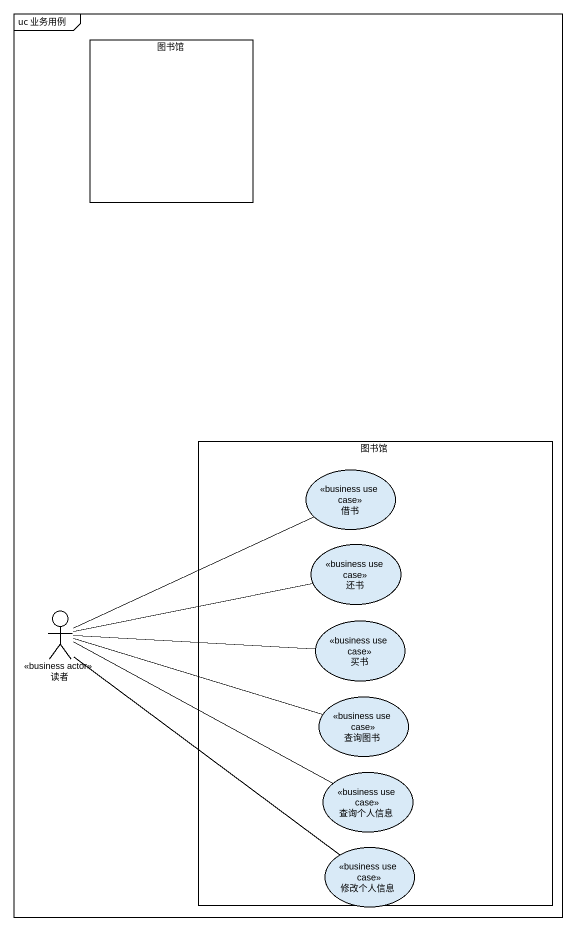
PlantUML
@startuml
mainframe uc 业务用例
rectangle 图书馆
rectangle "图书馆" as 图书馆_2 {
  usecase 借书 <<business use case>>
  usecase 还书 <<business use case>>
  usecase 买书 <<business use case>>
  usecase 查询图书 <<business use case>>
  usecase 查询个人信息 <<business use case>>
  usecase 修改个人信息 <<business use case>>
}
actor 读者 <<business actor>>
读者 -right- 借书
读者 -right- 还书
读者 -right- 买书
读者 -right- 查询图书
读者 -right- 查询个人信息
读者 -- 修改个人信息
@enduml
